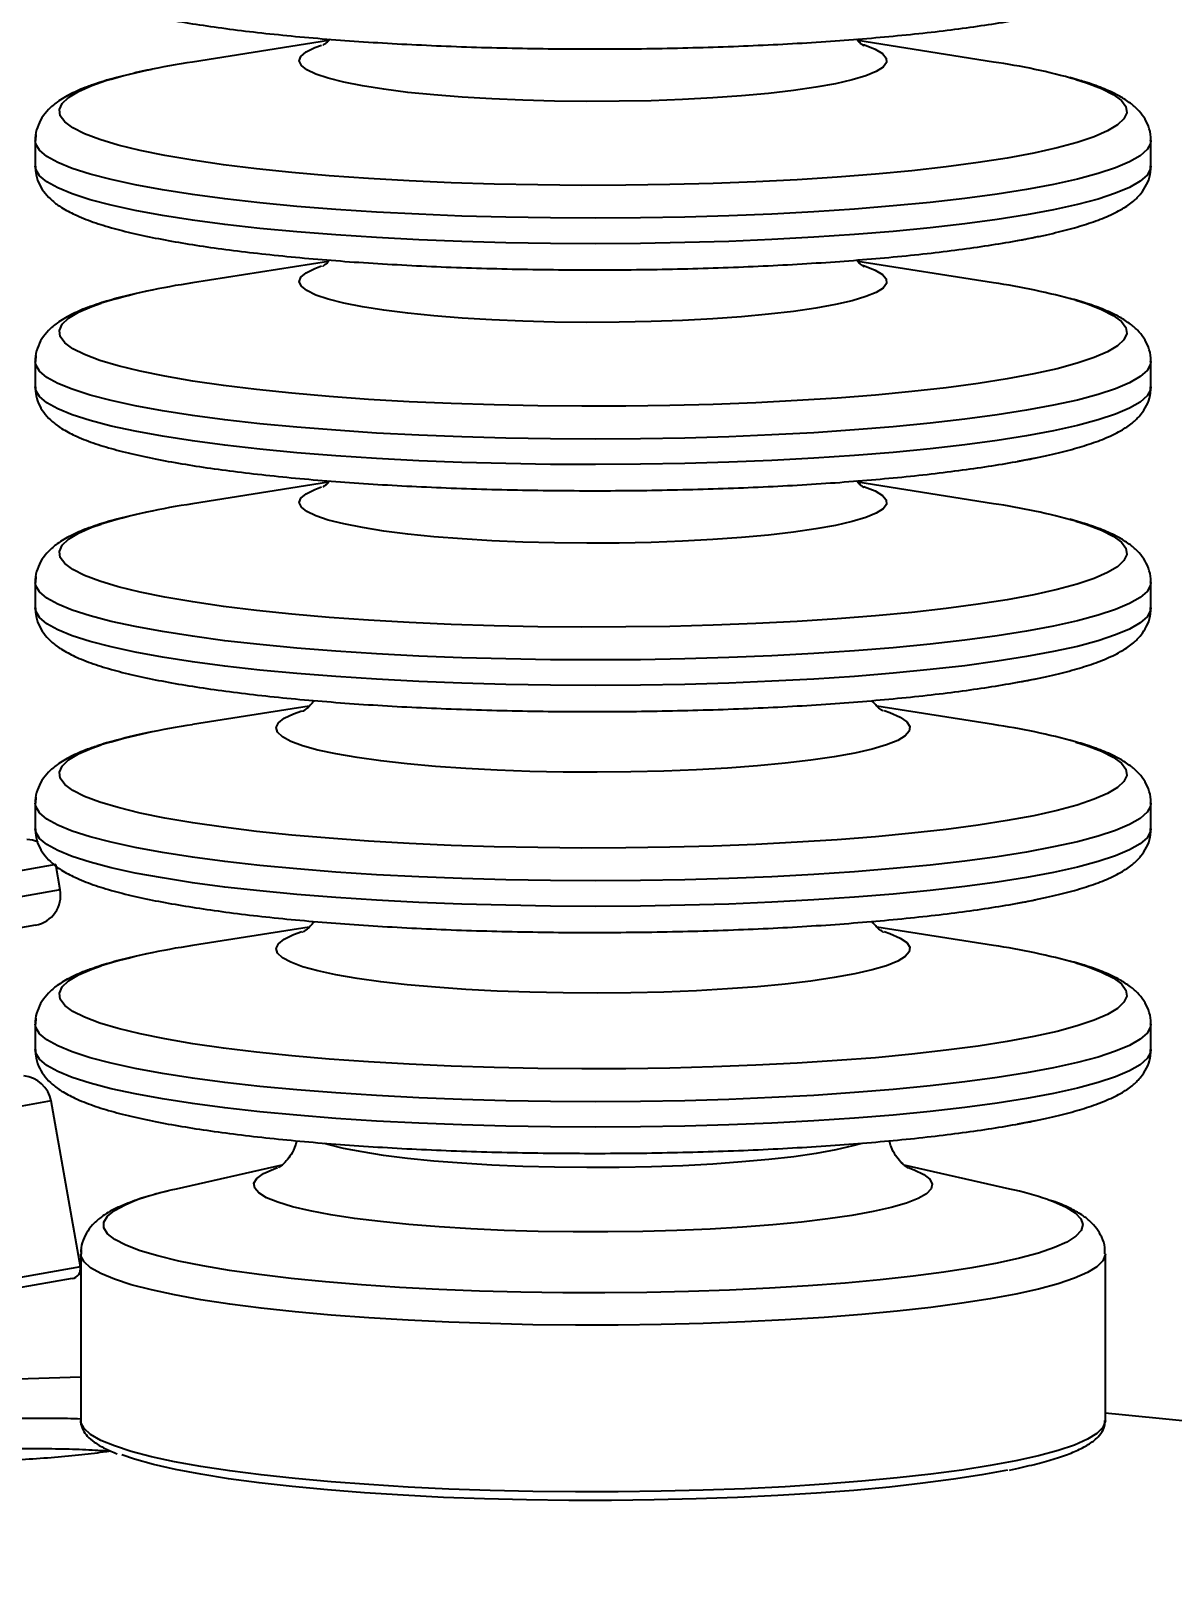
# Model space of a CAD drawing. Header units: millimetres. Extents: x 0 to 6631, y 0 to 4689.
# Drawn here: x 2550.3 to 2662.6, y 3645.2 to 3797.7 of the extents above; entities that cross this region are included whole.
import ezdxf

# ---------------------------------------------------------------- set-up
doc = ezdxf.new("R2010")
doc.units = ezdxf.units.MM
doc.header["$LTSCALE"] = 13
doc.layers.add('几何体', color=7, linetype='Continuous')
doc.layers.add('尺寸', color=3, linetype='Continuous')
doc.styles.add('SLDTEXTSTYLE0', font='hyswlongfangsong.ttf')
doc.dimstyles.new('SLDDIMSTYLE0', dxfattribs={"dimtxt": 50, "dimasz": 40.8, "dimexe": 0, "dimexo": 0.0625, "dimgap": 12.5, "dimtad": 2, "dimdec": 0, "dimrnd": 1e-09, "dimzin": 12, "dimdsep": 46, "dimtxsty": 'SLDTEXTSTYLE0', "dimsah": 1, "dimcen": 0.09, "dimadec": 0, "dimazin": 3, "dimtfac": 1, "dimtdec": 0, "dimtmove": 0, "dimatfit": 0, "dimfxl": 1, "dimfrac": 2, "dimtolj": 1, "dimtzin": 12, "dimarcsym": 0})

# ---------------------------------------------------------------- blocks, each defined once
blk = doc.blocks.new('*D23')
at = {"layer": 'Defpoints', "color": 0, "transparency": 16777216}
for p in [(2605.65, 3931.18), (2575.53, 2610.03), (2915.51, 2610.03)]:
    blk.add_point(p, dxfattribs=at)
at = {"layer": '尺寸', "color": 0, "lineweight": -2, "transparency": 16777216}
for p, q in [((2605.71, 3931.18), (2915.51, 3931.18)), ((2915.51, 3890.38), (2915.51, 2650.83)), ((2575.59, 2610.03), (2915.51, 2610.03))]:
    blk.add_line(p, q, dxfattribs=at)
at = {"layer": '尺寸', "color": 0, "transparency": 16777216}
for points in [[(2908.71, 3890.38), (2922.31, 3890.38), (2915.51, 3931.18)], [(2908.71, 2650.83), (2922.31, 2650.83), (2915.51, 2610.03)]]:
    blk.add_solid(points, dxfattribs=at)
at = {"layer": '尺寸', "color": 0, "transparency": 16777216, "insert": (2953.01, 3270.6), "char_height": 50, "attachment_point": 5, "rotation": 90, "style": 'SLDTEXTSTYLE0'}
blk.add_mtext('\\A1;1321', dxfattribs=at)

msp = doc.modelspace()

# ---------------------------------------------------------------- linework, layer by layer
at = {"layer": '几何体'}
for p, q in [((2579.5, 3796.79), (2566.15, 3794.68)), ((2644.91, 3794.68), (2631.57, 3796.79)), ((2550.66, 3786.95), (2550.66, 3784.45)), ((2550.74, 3787.54), (2550.7, 3786.95)), ((2660.39, 3784.45), (2660.39, 3786.95)), ((2647.29, 3777.13), (2649.03, 3777.46)), ((2579.5, 3775.06), (2566.15, 3772.95)), ((2644.91, 3772.95), (2631.57, 3775.06)), ((2550.74, 3765.81), (2550.7, 3765.22)), ((2550.66, 3765.22), (2550.66, 3762.72)), ((2660.39, 3762.72), (2660.39, 3765.22)), ((2647.29, 3755.4), (2649.03, 3755.73)), ((2579.5, 3753.33), (2566.15, 3751.22)), ((2644.91, 3751.22), (2631.57, 3753.33)), ((2550.74, 3744.08), (2550.7, 3743.49)), ((2550.66, 3743.49), (2550.66, 3740.98)), ((2660.39, 3740.98), (2660.39, 3743.49)), ((2647.29, 3733.67), (2649.03, 3733.99)), ((2577.6, 3731.3), (2566.15, 3729.49)), ((2633.46, 3731.3), (2633.35, 3731.4)), ((2644.91, 3729.49), (2633.44, 3731.3)), ((2550.66, 3721.76), (2550.66, 3719.25)), ((2550.74, 3722.34), (2550.7, 3721.76)), ((2660.39, 3719.25), (2660.39, 3721.76)), ((2552.69, 3715.72), (2444.62, 3696.67)), ((2553.13, 3713.23), (2552.69, 3715.72)), ((2553.13, 3713.23), (2445.06, 3694.18)), ((2647.29, 3711.93), (2649.03, 3712.26)), ((2550.7, 3709.76), (2448.53, 3691.75)), ((2577.6, 3709.56), (2566.15, 3707.75)), ((2633.46, 3709.56), (2633.35, 3709.67)), ((2644.91, 3707.75), (2633.44, 3709.57)), ((2550.66, 3700.03), (2550.66, 3697.52)), ((2550.74, 3700.61), (2550.7, 3700.02)), ((2660.39, 3697.52), (2660.39, 3700.03)), ((2552.23, 3692.46), (2453.01, 3674.97)), ((2555.11, 3676.14), (2552.23, 3692.46)), ((2647.29, 3690.2), (2649.03, 3690.53)), ((2574.93, 3686.15), (2564.53, 3683.79)), ((2646.53, 3683.79), (2636.12, 3686.15)), ((2555.15, 3677.42), (2555.15, 3661.01)), ((2555.19, 3677.85), (2555.2, 3677.41)), ((2655.91, 3661.01), (2655.91, 3677.42)), ((2555.11, 3676.14), (2455.89, 3658.65)), ((2554.3, 3674.99), (2457.04, 3657.84))]:
    msp.add_line(p, q, dxfattribs=at)
at = {"layer": '几何体', "flags": 128}
for points in [[(2629.37, 3792.55), (2627.43, 3792.2), (2625.23, 3791.88), (2622.79, 3791.6), (2620.13, 3791.35), (2617.3, 3791.15), (2614.33, 3790.99), (2611.25, 3790.88), (2608.1, 3790.82), (2604.92, 3790.8), (2601.74, 3790.84), (2598.62, 3790.92), (2595.57, 3791.05), (2592.65, 3791.22), (2589.88, 3791.44), (2587.31, 3791.7), (2584.95, 3792), (2582.84, 3792.33), (2581.01, 3792.69), (2579.48, 3793.08), (2578.27, 3793.49), (2577.38, 3793.92), (2576.84, 3794.35), (2576.64, 3794.8), (2576.8, 3795.24), (2577.3, 3795.68), (2578.15, 3796.1), (2578.81, 3796.35)], [(2632.03, 3796.42), (2632.23, 3796.36), (2633.28, 3795.94), (2633.99, 3795.51), (2634.36, 3795.07), (2634.38, 3794.63), (2634.05, 3794.19), (2633.38, 3793.75), (2632.36, 3793.33), (2631.02, 3792.93), (2629.37, 3792.55)], [(2653, 3792.97), (2654.04, 3792.65), (2655.53, 3792.08), (2656.68, 3791.5), (2657.48, 3790.9), (2657.92, 3790.3), (2658.01, 3789.7), (2657.74, 3789.1), (2657.11, 3788.5), (2656.13, 3787.91), (2654.81, 3787.34), (2653.14, 3786.78), (2651.16, 3786.24), (2648.86, 3785.73)], [(2648.86, 3785.73), (2646.26, 3785.24), (2643.39, 3784.79), (2640.26, 3784.37), (2636.89, 3783.99), (2633.3, 3783.65), (2629.53, 3783.36), (2625.59, 3783.1), (2621.52, 3782.89), (2617.33, 3782.73), (2613.07, 3782.62), (2608.75, 3782.56), (2604.42, 3782.55), (2600.09, 3782.59), (2595.79, 3782.67), (2591.57, 3782.81), (2587.44, 3783), (2583.43, 3783.23), (2579.57, 3783.5), (2575.89, 3783.82), (2572.42, 3784.18), (2569.17, 3784.58), (2566.16, 3785.02), (2563.43, 3785.49), (2560.98, 3785.99), (2558.84, 3786.51), (2557.02, 3787.06), (2555.53, 3787.63), (2554.38, 3788.21), (2553.58, 3788.8), (2553.13, 3789.4), (2553.05, 3790.01), (2553.32, 3790.61), (2553.95, 3791.21), (2554.93, 3791.8), (2556.25, 3792.37), (2557.15, 3792.69)], [(2650.81, 3782.64), (2648.17, 3782.15), (2645.26, 3781.69), (2642.08, 3781.26), (2638.67, 3780.87), (2635.05, 3780.52), (2631.23, 3780.21), (2627.25, 3779.94), (2623.12, 3779.72), (2618.88, 3779.55), (2614.56, 3779.42), (2610.18, 3779.35), (2605.76, 3779.32), (2601.35, 3779.34), (2596.96, 3779.41), (2592.63, 3779.53), (2588.38, 3779.7), (2584.24, 3779.92), (2580.24, 3780.18), (2576.4, 3780.48), (2572.76, 3780.83), (2569.32, 3781.22), (2566.12, 3781.64), (2563.18, 3782.1), (2560.51, 3782.59), (2558.13, 3783.11), (2556.06, 3783.65), (2554.31, 3784.22), (2552.9, 3784.8), (2551.82, 3785.4), (2551.09, 3786), (2550.72, 3786.61), (2550.66, 3786.95)], [(2660.39, 3786.95), (2660.36, 3786.68), (2660.02, 3786.07), (2659.33, 3785.46), (2658.29, 3784.86), (2656.91, 3784.28), (2655.2, 3783.71), (2653.16, 3783.16), (2650.81, 3782.64)], [(2650.81, 3780.14), (2648.17, 3779.64), (2645.26, 3779.18), (2642.08, 3778.75), (2638.67, 3778.36), (2635.05, 3778.01), (2631.23, 3777.7), (2627.25, 3777.44), (2623.12, 3777.21), (2618.88, 3777.04), (2614.56, 3776.92), (2610.18, 3776.84), (2605.76, 3776.81), (2601.35, 3776.83), (2596.96, 3776.91), (2592.63, 3777.03), (2588.38, 3777.19), (2584.24, 3777.41), (2580.24, 3777.67), (2576.4, 3777.98), (2572.76, 3778.32), (2569.32, 3778.71), (2566.12, 3779.13), (2563.18, 3779.59), (2560.51, 3780.08), (2558.13, 3780.6), (2556.06, 3781.14), (2554.31, 3781.71), (2552.9, 3782.29), (2551.82, 3782.89), (2551.09, 3783.49), (2550.72, 3784.11), (2550.66, 3784.45)], [(2660.39, 3784.45), (2660.36, 3784.17), (2660.02, 3783.56), (2659.33, 3782.95), (2658.29, 3782.35), (2656.91, 3781.77), (2655.2, 3781.2), (2653.16, 3780.66), (2650.81, 3780.14)], [(2629.37, 3770.82), (2627.43, 3770.47), (2625.23, 3770.15), (2622.79, 3769.87), (2620.13, 3769.62), (2617.3, 3769.42), (2614.33, 3769.26), (2611.25, 3769.15), (2608.1, 3769.08), (2604.92, 3769.07), (2601.74, 3769.1), (2598.62, 3769.19), (2595.57, 3769.32), (2592.65, 3769.49), (2589.88, 3769.71), (2587.31, 3769.97), (2584.95, 3770.27), (2582.84, 3770.6), (2581.01, 3770.96), (2579.48, 3771.35), (2578.27, 3771.76), (2577.38, 3772.19), (2576.84, 3772.62), (2576.64, 3773.06), (2576.8, 3773.51), (2577.3, 3773.94), (2578.15, 3774.37), (2578.81, 3774.62)], [(2632.03, 3774.69), (2632.23, 3774.63), (2633.28, 3774.21), (2633.99, 3773.78), (2634.36, 3773.34), (2634.38, 3772.89), (2634.05, 3772.45), (2633.38, 3772.02), (2632.36, 3771.6), (2631.02, 3771.2), (2629.37, 3770.82)], [(2648.86, 3764), (2646.26, 3763.51), (2643.39, 3763.06), (2640.26, 3762.64), (2636.89, 3762.26), (2633.3, 3761.92), (2629.53, 3761.62), (2625.59, 3761.37), (2621.52, 3761.16), (2617.33, 3761), (2613.07, 3760.89), (2608.75, 3760.83), (2604.42, 3760.82), (2600.09, 3760.85), (2595.79, 3760.94), (2591.57, 3761.08), (2587.44, 3761.26), (2583.43, 3761.49), (2579.57, 3761.77), (2575.89, 3762.09), (2572.42, 3762.45), (2569.17, 3762.85), (2566.16, 3763.29), (2563.43, 3763.76), (2560.98, 3764.26), (2558.84, 3764.78), (2557.02, 3765.33), (2555.53, 3765.9), (2554.38, 3766.48), (2553.58, 3767.07), (2553.13, 3767.67), (2553.05, 3768.28), (2553.32, 3768.88), (2553.95, 3769.48), (2554.93, 3770.06), (2556.25, 3770.64), (2557.15, 3770.96)], [(2653, 3771.24), (2654.04, 3770.91), (2655.53, 3770.35), (2656.68, 3769.76), (2657.48, 3769.17), (2657.92, 3768.57), (2658.01, 3767.97), (2657.74, 3767.36), (2657.11, 3766.77), (2656.13, 3766.18), (2654.81, 3765.6), (2653.14, 3765.05), (2651.16, 3764.51), (2648.86, 3764)], [(2650.81, 3760.91), (2648.17, 3760.42), (2645.26, 3759.96), (2642.08, 3759.53), (2638.67, 3759.14), (2635.05, 3758.79), (2631.23, 3758.48), (2627.25, 3758.21), (2623.12, 3757.99), (2618.88, 3757.82), (2614.56, 3757.69), (2610.18, 3757.61), (2605.76, 3757.59), (2601.35, 3757.61), (2596.96, 3757.68), (2592.63, 3757.8), (2588.38, 3757.97), (2584.24, 3758.18), (2580.24, 3758.45), (2576.4, 3758.75), (2572.76, 3759.1), (2569.32, 3759.49), (2566.12, 3759.91), (2563.18, 3760.37), (2560.51, 3760.86), (2558.13, 3761.38), (2556.06, 3761.92), (2554.31, 3762.48), (2552.9, 3763.07), (2551.82, 3763.66), (2551.09, 3764.27), (2550.72, 3764.88), (2550.66, 3765.22)], [(2660.39, 3765.22), (2660.36, 3764.95), (2660.02, 3764.33), (2659.33, 3763.73), (2658.29, 3763.13), (2656.91, 3762.54), (2655.2, 3761.98), (2653.16, 3761.43), (2650.81, 3760.91)], [(2650.81, 3758.4), (2648.17, 3757.91), (2645.26, 3757.45), (2642.08, 3757.02), (2638.67, 3756.63), (2635.05, 3756.28), (2631.23, 3755.97), (2627.25, 3755.7), (2623.12, 3755.48), (2618.88, 3755.31), (2614.56, 3755.18), (2610.18, 3755.11), (2605.76, 3755.08), (2601.35, 3755.1), (2596.96, 3755.17), (2592.63, 3755.29), (2588.38, 3755.46), (2584.24, 3755.68), (2580.24, 3755.94), (2576.4, 3756.24), (2572.76, 3756.59), (2569.32, 3756.98), (2566.12, 3757.4), (2563.18, 3757.86), (2560.51, 3758.35), (2558.13, 3758.87), (2556.06, 3759.41), (2554.31, 3759.98), (2552.9, 3760.56), (2551.82, 3761.16), (2551.09, 3761.76), (2550.72, 3762.38), (2550.66, 3762.72)], [(2660.39, 3762.72), (2660.36, 3762.44), (2660.02, 3761.83), (2659.33, 3761.22), (2658.29, 3760.62), (2656.91, 3760.04), (2655.2, 3759.47), (2653.16, 3758.93), (2650.81, 3758.4)], [(2629.37, 3749.09), (2627.43, 3748.74), (2625.23, 3748.42), (2622.79, 3748.13), (2620.13, 3747.89), (2617.3, 3747.69), (2614.33, 3747.53), (2611.25, 3747.42), (2608.1, 3747.35), (2604.92, 3747.34), (2601.74, 3747.37), (2598.62, 3747.45), (2595.57, 3747.58), (2592.65, 3747.76), (2589.88, 3747.98), (2587.31, 3748.24), (2584.95, 3748.54), (2582.84, 3748.87), (2581.01, 3749.23), (2579.48, 3749.62), (2578.27, 3750.03), (2577.38, 3750.45), (2576.84, 3750.89), (2576.64, 3751.33), (2576.8, 3751.77), (2577.3, 3752.21), (2578.15, 3752.64), (2578.81, 3752.89)], [(2632.17, 3752.91), (2632.23, 3752.89), (2633.28, 3752.48), (2633.99, 3752.04), (2634.36, 3751.6), (2634.38, 3751.16), (2634.05, 3750.72), (2633.38, 3750.29), (2632.36, 3749.87), (2631.02, 3749.47), (2629.37, 3749.09)], [(2648.86, 3742.26), (2646.26, 3741.78), (2643.39, 3741.33), (2640.26, 3740.91), (2636.89, 3740.53), (2633.3, 3740.19), (2629.53, 3739.89), (2625.59, 3739.64), (2621.52, 3739.43), (2617.33, 3739.27), (2613.07, 3739.16), (2608.75, 3739.1), (2604.42, 3739.08), (2600.09, 3739.12), (2595.79, 3739.21), (2591.57, 3739.35), (2587.44, 3739.53), (2583.43, 3739.76), (2579.57, 3740.04), (2575.89, 3740.36), (2572.42, 3740.72), (2569.17, 3741.12), (2566.16, 3741.56), (2563.43, 3742.02), (2560.98, 3742.52), (2558.84, 3743.05), (2557.02, 3743.6), (2555.53, 3744.16), (2554.38, 3744.75), (2553.58, 3745.34), (2553.13, 3745.94), (2553.05, 3746.54), (2553.32, 3747.15), (2553.95, 3747.74), (2554.93, 3748.33), (2556.25, 3748.91), (2557.15, 3749.22)], [(2653, 3749.51), (2654.04, 3749.18), (2655.53, 3748.61), (2656.68, 3748.03), (2657.48, 3747.44), (2657.92, 3746.84), (2658.01, 3746.23), (2657.74, 3745.63), (2657.11, 3745.03), (2656.13, 3744.45), (2654.81, 3743.87), (2653.14, 3743.31), (2651.16, 3742.78), (2648.86, 3742.26)], [(2650.81, 3739.18), (2648.17, 3738.69), (2645.26, 3738.22), (2642.08, 3737.8), (2638.67, 3737.41), (2635.05, 3737.05), (2631.23, 3736.74), (2627.25, 3736.48), (2623.12, 3736.26), (2618.88, 3736.08), (2614.56, 3735.96), (2610.18, 3735.88), (2605.76, 3735.85), (2601.35, 3735.88), (2596.96, 3735.95), (2592.63, 3736.07), (2588.38, 3736.24), (2584.24, 3736.45), (2580.24, 3736.71), (2576.4, 3737.02), (2572.76, 3737.37), (2569.32, 3737.75), (2566.12, 3738.18), (2563.18, 3738.64), (2560.51, 3739.13), (2558.13, 3739.64), (2556.06, 3740.19), (2554.31, 3740.75), (2552.9, 3741.33), (2551.82, 3741.93), (2551.09, 3742.54), (2550.72, 3743.15), (2550.66, 3743.49)], [(2660.39, 3743.48), (2660.36, 3743.21), (2660.02, 3742.6), (2659.33, 3741.99), (2658.29, 3741.4), (2656.91, 3740.81), (2655.2, 3740.25), (2653.16, 3739.7), (2650.81, 3739.18)], [(2650.81, 3736.67), (2648.17, 3736.18), (2645.26, 3735.72), (2642.08, 3735.29), (2638.67, 3734.9), (2635.05, 3734.55), (2631.23, 3734.24), (2627.25, 3733.97), (2623.12, 3733.75), (2618.88, 3733.58), (2614.56, 3733.45), (2610.18, 3733.37), (2605.76, 3733.35), (2601.35, 3733.37), (2596.96, 3733.44), (2592.63, 3733.56), (2588.38, 3733.73), (2584.24, 3733.95), (2580.24, 3734.21), (2576.4, 3734.51), (2572.76, 3734.86), (2569.32, 3735.25), (2566.12, 3735.67), (2563.18, 3736.13), (2560.51, 3736.62), (2558.13, 3737.14), (2556.06, 3737.68), (2554.31, 3738.24), (2552.9, 3738.83), (2551.82, 3739.42), (2551.09, 3740.03), (2550.72, 3740.64), (2550.66, 3740.98)], [(2660.39, 3740.98), (2660.36, 3740.71), (2660.02, 3740.09), (2659.33, 3739.49), (2658.29, 3738.89), (2656.91, 3738.31), (2655.2, 3737.74), (2653.16, 3737.19), (2650.81, 3736.67)], [(2631.26, 3726.69), (2629.24, 3726.33), (2626.96, 3725.99), (2624.43, 3725.69), (2621.69, 3725.43), (2618.76, 3725.22), (2615.69, 3725.04), (2612.5, 3724.91), (2609.23, 3724.84), (2605.92, 3724.81), (2602.6, 3724.82), (2599.32, 3724.89), (2596.11, 3725.01), (2593, 3725.17), (2590.04, 3725.38), (2587.25, 3725.63), (2584.67, 3725.92), (2582.32, 3726.25), (2580.24, 3726.61), (2578.45, 3726.99), (2576.96, 3727.41), (2575.8, 3727.84), (2574.97, 3728.29), (2574.49, 3728.74), (2574.36, 3729.21), (2574.58, 3729.67), (2575.15, 3730.12), (2576.07, 3730.56), (2576.9, 3730.86)], [(2634.14, 3730.87), (2634.72, 3730.67), (2635.72, 3730.23), (2636.38, 3729.77), (2636.68, 3729.31), (2636.63, 3728.85), (2636.23, 3728.39), (2635.49, 3727.94), (2634.4, 3727.51), (2632.99, 3727.09), (2631.26, 3726.69)], [(2648.86, 3720.53), (2646.26, 3720.05), (2643.39, 3719.6), (2640.26, 3719.18), (2636.89, 3718.8), (2633.3, 3718.46), (2629.53, 3718.16), (2625.59, 3717.91), (2621.52, 3717.7), (2617.33, 3717.54), (2613.07, 3717.43), (2608.75, 3717.36), (2604.42, 3717.35), (2600.09, 3717.39), (2595.79, 3717.48), (2591.57, 3717.61), (2587.44, 3717.8), (2583.43, 3718.03), (2579.57, 3718.31), (2575.89, 3718.63), (2572.42, 3718.99), (2569.17, 3719.39), (2566.16, 3719.82), (2563.43, 3720.29), (2560.98, 3720.79), (2558.84, 3721.32), (2557.02, 3721.86), (2555.53, 3722.43), (2554.38, 3723.01), (2553.58, 3723.61), (2553.13, 3724.21), (2553.05, 3724.81), (2553.32, 3725.41), (2553.95, 3726.01), (2554.93, 3726.6), (2556.25, 3727.17), (2557.15, 3727.49)], [(2653, 3727.78), (2654.04, 3727.45), (2655.53, 3726.88), (2656.68, 3726.3), (2657.48, 3725.71), (2657.92, 3725.11), (2658.01, 3724.5), (2657.74, 3723.9), (2657.11, 3723.3), (2656.13, 3722.71), (2654.81, 3722.14), (2653.14, 3721.58), (2651.16, 3721.04), (2648.86, 3720.53)], [(2650.81, 3717.45), (2648.17, 3716.95), (2645.26, 3716.49), (2642.08, 3716.06), (2638.67, 3715.67), (2635.05, 3715.32), (2631.23, 3715.01), (2627.25, 3714.75), (2623.12, 3714.53), (2618.88, 3714.35), (2614.56, 3714.23), (2610.18, 3714.15), (2605.76, 3714.12), (2601.35, 3714.14), (2596.96, 3714.22), (2592.63, 3714.34), (2588.38, 3714.5), (2584.24, 3714.72), (2580.24, 3714.98), (2576.4, 3715.29), (2572.76, 3715.63), (2569.32, 3716.02), (2566.12, 3716.44), (2563.18, 3716.9), (2560.51, 3717.39), (2558.13, 3717.91), (2556.06, 3718.46), (2554.31, 3719.02), (2552.9, 3719.6), (2551.82, 3720.2), (2551.09, 3720.81), (2550.72, 3721.42), (2550.66, 3721.76)], [(2660.39, 3721.75), (2660.36, 3721.48), (2660.02, 3720.87), (2659.33, 3720.26), (2658.29, 3719.66), (2656.91, 3719.08), (2655.2, 3718.51), (2653.16, 3717.97), (2650.81, 3717.45)], [(2650.81, 3714.94), (2648.17, 3714.45), (2645.26, 3713.98), (2642.08, 3713.56), (2638.67, 3713.17), (2635.05, 3712.81), (2631.23, 3712.5), (2627.25, 3712.24), (2623.12, 3712.02), (2618.88, 3711.84), (2614.56, 3711.72), (2610.18, 3711.64), (2605.76, 3711.61), (2601.35, 3711.64), (2596.96, 3711.71), (2592.63, 3711.83), (2588.38, 3712), (2584.24, 3712.21), (2580.24, 3712.47), (2576.4, 3712.78), (2572.76, 3713.13), (2569.32, 3713.51), (2566.12, 3713.94), (2563.18, 3714.4), (2560.51, 3714.89), (2558.13, 3715.4), (2556.06, 3715.95), (2554.31, 3716.51), (2552.9, 3717.1), (2551.82, 3717.69), (2551.09, 3718.3), (2550.72, 3718.91), (2550.66, 3719.25)], [(2660.39, 3719.25), (2660.36, 3718.98), (2660.02, 3718.36), (2659.33, 3717.75), (2658.29, 3717.16), (2656.91, 3716.57), (2655.2, 3716.01), (2653.16, 3715.46), (2650.81, 3714.94)], [(2631.26, 3704.96), (2629.24, 3704.6), (2626.96, 3704.26), (2624.43, 3703.96), (2621.69, 3703.7), (2618.76, 3703.48), (2615.69, 3703.31), (2612.5, 3703.18), (2609.23, 3703.1), (2605.92, 3703.07), (2602.6, 3703.09), (2599.32, 3703.16), (2596.11, 3703.28), (2593, 3703.44), (2590.04, 3703.65), (2587.25, 3703.9), (2584.67, 3704.19), (2582.32, 3704.51), (2580.24, 3704.87), (2578.45, 3705.26), (2576.96, 3705.67), (2575.8, 3706.11), (2574.97, 3706.55), (2574.49, 3707.01), (2574.36, 3707.47), (2574.58, 3707.93), (2575.15, 3708.39), (2576.07, 3708.83), (2576.9, 3709.13)], [(2634.14, 3709.14), (2634.72, 3708.93), (2635.72, 3708.49), (2636.38, 3708.04), (2636.68, 3707.58), (2636.63, 3707.12), (2636.23, 3706.66), (2635.49, 3706.21), (2634.4, 3705.77), (2632.99, 3705.36), (2631.26, 3704.96)], [(2653, 3706.04), (2654.04, 3705.72), (2655.53, 3705.15), (2656.68, 3704.57), (2657.48, 3703.97), (2657.92, 3703.37), (2658.01, 3702.77), (2657.74, 3702.17), (2657.11, 3701.57), (2656.13, 3700.98), (2654.81, 3700.41), (2653.14, 3699.85), (2651.16, 3699.31), (2648.86, 3698.8)], [(2648.86, 3698.8), (2646.26, 3698.32), (2643.39, 3697.86), (2640.26, 3697.45), (2636.89, 3697.06), (2633.3, 3696.72), (2629.53, 3696.43), (2625.59, 3696.17), (2621.52, 3695.97), (2617.33, 3695.81), (2613.07, 3695.69), (2608.75, 3695.63), (2604.42, 3695.62), (2600.09, 3695.66), (2595.79, 3695.75), (2591.57, 3695.88), (2587.44, 3696.07), (2583.43, 3696.3), (2579.57, 3696.57), (2575.89, 3696.89), (2572.42, 3697.26), (2569.17, 3697.66), (2566.16, 3698.09), (2563.43, 3698.56), (2560.98, 3699.06), (2558.84, 3699.58), (2557.02, 3700.13), (2555.53, 3700.7), (2554.38, 3701.28), (2553.58, 3701.87), (2553.13, 3702.48), (2553.05, 3703.08), (2553.32, 3703.68), (2553.95, 3704.28), (2554.93, 3704.87), (2556.25, 3705.44), (2557.15, 3705.76)], [(2650.81, 3695.71), (2648.17, 3695.22), (2645.26, 3694.76), (2642.08, 3694.33), (2638.67, 3693.94), (2635.05, 3693.59), (2631.23, 3693.28), (2627.25, 3693.01), (2623.12, 3692.79), (2618.88, 3692.62), (2614.56, 3692.49), (2610.18, 3692.42), (2605.76, 3692.39), (2601.35, 3692.41), (2596.96, 3692.48), (2592.63, 3692.6), (2588.38, 3692.77), (2584.24, 3692.99), (2580.24, 3693.25), (2576.4, 3693.55), (2572.76, 3693.9), (2569.32, 3694.29), (2566.12, 3694.71), (2563.18, 3695.17), (2560.51, 3695.66), (2558.13, 3696.18), (2556.06, 3696.72), (2554.31, 3697.29), (2552.9, 3697.87), (2551.82, 3698.47), (2551.09, 3699.07), (2550.72, 3699.69), (2550.66, 3700.02)], [(2660.39, 3700.02), (2660.36, 3699.75), (2660.02, 3699.14), (2659.33, 3698.53), (2658.29, 3697.93), (2656.91, 3697.35), (2655.2, 3696.78), (2653.16, 3696.24), (2650.81, 3695.71)], [(2650.81, 3693.21), (2648.17, 3692.71), (2645.26, 3692.25), (2642.08, 3691.82), (2638.67, 3691.43), (2635.05, 3691.08), (2631.23, 3690.77), (2627.25, 3690.51), (2623.12, 3690.29), (2618.88, 3690.11), (2614.56, 3689.99), (2610.18, 3689.91), (2605.76, 3689.88), (2601.35, 3689.9), (2596.96, 3689.98), (2592.63, 3690.1), (2588.38, 3690.27), (2584.24, 3690.48), (2580.24, 3690.74), (2576.4, 3691.05), (2572.76, 3691.39), (2569.32, 3691.78), (2566.12, 3692.21), (2563.18, 3692.66), (2560.51, 3693.15), (2558.13, 3693.67), (2556.06, 3694.22), (2554.31, 3694.78), (2552.9, 3695.36), (2551.82, 3695.96), (2551.09, 3696.57), (2550.72, 3697.18), (2550.66, 3697.52)], [(2660.39, 3697.52), (2660.36, 3697.24), (2660.02, 3696.63), (2659.33, 3696.02), (2658.29, 3695.42), (2656.91, 3694.84), (2655.2, 3694.27), (2653.16, 3693.73), (2650.81, 3693.21)], [(2629.41, 3687.66), (2627.46, 3687.3), (2625.26, 3686.98), (2622.81, 3686.7), (2620.15, 3686.46), (2617.32, 3686.25), (2614.34, 3686.09), (2611.26, 3685.98), (2608.1, 3685.92), (2604.92, 3685.9), (2601.74, 3685.94), (2598.61, 3686.02), (2595.56, 3686.15), (2592.63, 3686.33), (2589.86, 3686.54), (2587.28, 3686.81), (2584.92, 3687.1), (2582.81, 3687.44), (2580.98, 3687.8), (2579.45, 3688.19), (2579.12, 3688.28)], [(2631.95, 3688.29), (2631.06, 3688.04), (2629.41, 3687.66)], [(2633.07, 3681.58), (2630.99, 3681.2), (2628.63, 3680.85), (2626.04, 3680.54), (2623.22, 3680.27), (2620.22, 3680.03), (2617.06, 3679.85), (2613.78, 3679.7), (2610.41, 3679.61), (2606.99, 3679.57), (2603.56, 3679.57), (2600.14, 3679.62), (2596.79, 3679.72), (2593.52, 3679.87), (2590.38, 3680.07), (2587.41, 3680.31), (2584.62, 3680.59), (2582.06, 3680.9), (2579.75, 3681.26), (2577.71, 3681.64), (2575.96, 3682.05), (2574.53, 3682.49), (2573.42, 3682.94), (2572.66, 3683.41), (2572.25, 3683.88), (2572.18, 3684.36), (2572.47, 3684.84), (2573.12, 3685.31), (2574.1, 3685.76), (2574.49, 3685.91)], [(2636.52, 3685.92), (2637.12, 3685.7), (2638.06, 3685.24), (2638.65, 3684.77), (2638.89, 3684.29), (2638.77, 3683.81), (2638.31, 3683.34), (2637.49, 3682.87), (2636.34, 3682.42), (2634.86, 3681.99), (2633.07, 3681.58)], [(2645.28, 3676.5), (2642.79, 3676.03), (2640.03, 3675.6), (2637.02, 3675.21), (2633.77, 3674.85), (2630.31, 3674.53), (2626.67, 3674.26), (2622.87, 3674.03), (2618.94, 3673.84), (2614.92, 3673.71), (2610.82, 3673.62), (2606.69, 3673.58), (2602.55, 3673.59), (2598.43, 3673.65), (2594.36, 3673.76), (2590.37, 3673.92), (2586.5, 3674.12), (2582.77, 3674.37), (2579.2, 3674.67), (2575.83, 3675), (2572.68, 3675.38), (2569.78, 3675.79), (2567.14, 3676.23), (2564.78, 3676.71), (2562.72, 3677.21), (2560.99, 3677.73), (2559.58, 3678.27), (2558.51, 3678.83), (2557.79, 3679.4), (2557.42, 3679.97), (2557.41, 3680.55), (2557.76, 3681.12), (2558.46, 3681.69), (2559.5, 3682.25), (2560.4, 3682.62)], [(2650.26, 3682.76), (2650.82, 3682.56), (2652.06, 3682.01), (2652.95, 3681.44), (2653.5, 3680.87), (2653.69, 3680.3), (2653.52, 3679.72), (2653, 3679.15), (2652.12, 3678.58), (2650.9, 3678.03), (2649.35, 3677.5), (2647.47, 3676.98), (2645.28, 3676.5)], [(2647.11, 3673.46), (2644.58, 3672.99), (2641.78, 3672.55), (2638.73, 3672.14), (2635.44, 3671.78), (2631.95, 3671.45), (2628.26, 3671.16), (2624.42, 3670.92), (2620.45, 3670.72), (2616.37, 3670.57), (2612.22, 3670.47), (2608.01, 3670.41), (2603.8, 3670.41), (2599.59, 3670.45), (2595.42, 3670.55), (2591.33, 3670.69), (2587.33, 3670.88), (2583.47, 3671.11), (2579.76, 3671.39), (2576.22, 3671.71), (2572.9, 3672.08), (2569.8, 3672.47), (2566.95, 3672.91), (2564.38, 3673.37), (2562.09, 3673.87), (2560.11, 3674.38), (2558.45, 3674.92), (2557.11, 3675.48), (2556.12, 3676.05), (2555.47, 3676.63), (2555.17, 3677.22), (2555.15, 3677.41)], [(2655.91, 3677.42), (2655.9, 3677.32), (2655.67, 3676.74), (2655.08, 3676.15), (2654.15, 3675.58), (2652.88, 3675.02), (2651.27, 3674.48), (2649.34, 3673.96), (2647.11, 3673.46)], [(2555.15, 3665.28), (2541.68, 3664.86), (2540.2, 3664.8)], [(2647.11, 3657.05), (2644.58, 3656.58), (2641.78, 3656.14), (2638.73, 3655.74), (2635.44, 3655.37), (2631.95, 3655.04), (2628.26, 3654.75), (2624.42, 3654.51), (2620.45, 3654.31), (2616.37, 3654.16), (2612.22, 3654.06), (2608.01, 3654.01), (2603.8, 3654), (2599.59, 3654.05), (2595.42, 3654.14), (2591.33, 3654.28), (2587.33, 3654.47), (2583.47, 3654.71), (2579.76, 3654.99), (2576.22, 3655.31), (2572.9, 3655.67), (2569.8, 3656.07), (2566.95, 3656.5), (2564.38, 3656.97), (2562.09, 3657.46), (2560.11, 3657.98), (2558.45, 3658.52), (2557.11, 3659.07), (2556.12, 3659.64), (2555.47, 3660.22), (2555.17, 3660.81), (2555.15, 3661.01)], [(2655.91, 3661.01), (2655.9, 3660.91), (2655.67, 3660.33), (2655.08, 3659.75), (2654.15, 3659.17), (2652.88, 3658.61), (2651.27, 3658.07), (2649.34, 3657.55), (2647.11, 3657.05)], [(2646.29, 3656.14), (2643.77, 3655.67), (2640.99, 3655.24), (2637.95, 3654.84), (2634.67, 3654.47), (2631.18, 3654.15), (2627.51, 3653.87), (2623.69, 3653.63), (2619.73, 3653.44), (2615.66, 3653.3), (2611.53, 3653.2), (2607.35, 3653.15), (2603.16, 3653.16), (2598.99, 3653.21), (2594.86, 3653.31), (2590.81, 3653.46), (2586.86, 3653.66), (2583.05, 3653.9), (2579.41, 3654.19), (2575.95, 3654.52), (2572.7, 3654.89), (2569.69, 3655.29), (2566.94, 3655.73), (2564.47, 3656.2), (2562.29, 3656.7), (2560.42, 3657.23), (2559.18, 3657.65)]]:
    msp.add_lwpolyline(points, dxfattribs=at)
at = {"layer": '几何体'}
for centre, radius, start, end in [((2574.82, 3734.28), 61.02, 98.1716, 106.8305), ((2635.79, 3731.63), 63.71, 74.334, 81.7719), ((2574.82, 3712.55), 61.02, 98.1716, 106.8305), ((2635.79, 3709.9), 63.71, 74.334, 81.7719), ((2574.82, 3690.81), 61.02, 98.1716, 106.8305), ((2635.79, 3688.17), 63.71, 74.334, 81.7719), ((2574.82, 3669.08), 61.02, 98.1716, 106.8305), ((2635.79, 3666.44), 63.71, 74.334, 81.7719), ((2549.74, 3715.2), 2.99, 65.9882, 88), ((2550.18, 3712.71), 2.99, 280, 10), ((2574.82, 3647.35), 61.02, 98.1716, 106.8305), ((2635.79, 3644.7), 63.71, 74.334, 81.7719), ((2549.28, 3691.94), 2.99, 10, 85), ((2570.94, 3653.46), 31, 101.9364, 109.8804), ((2638.95, 3649.16), 35.45, 71.3918, 77.6537), ((2554.13, 3675.97), 0.998, 280, 10), ((2575.53, 2809.53), 856, 77.49818, 84.61217)]:
    msp.add_arc(centre, radius, start, end, dxfattribs=at)
for points, knots in [([(2550.69, 3806.18), (2550.7, 3805.89), (2550.72, 3805.22), (2551.09, 3804.29), (2551.65, 3803.44), (2552.38, 3802.71), (2553.33, 3802.02), (2554.62, 3801.34), (2556.31, 3800.67), (2558.34, 3800.04), (2560.6, 3799.48), (2563.06, 3798.97), (2565.73, 3798.51), (2568.61, 3798.08), (2571.7, 3797.68), (2574.97, 3797.33), (2578.42, 3797.01), (2582.02, 3796.74), (2585.76, 3796.5), (2589.61, 3796.31), (2593.56, 3796.15), (2597.57, 3796.05), (2601.63, 3795.98), (2605.71, 3795.96), (2609.79, 3795.98), (2613.85, 3796.05), (2617.85, 3796.17), (2621.79, 3796.32), (2625.63, 3796.52), (2629.35, 3796.76), (2632.93, 3797.04), (2636.35, 3797.36), (2639.6, 3797.71), (2642.65, 3798.1), (2645.49, 3798.53), (2647.55, 3798.89), (2648.65, 3799.11), (2648.94, 3799.17)], [0, 0, 0, 0, 0.013332, 0.030336, 0.047796, 0.067182, 0.090463, 0.120141, 0.155738, 0.190073, 0.222766, 0.25458, 0.285905, 0.316933, 0.347771, 0.378481, 0.409101, 0.439658, 0.470168, 0.500645, 0.531098, 0.561534, 0.591958, 0.622376, 0.652792, 0.68321, 0.713633, 0.744066, 0.774514, 0.804983, 0.835482, 0.86602, 0.896612, 0.927276, 0.958042, 0.988952, 1, 1, 1, 1]), ([(2579.61, 3796.93), (2579.6, 3796.9), (2579.44, 3796.68), (2579.18, 3796.48), (2578.95, 3796.32), (2578.94, 3796.31), (2578.94, 3796.31)], [0, 0, 0, 0, 0.044916, 0.375224, 0.718373, 1, 1, 1, 1]), ([(2632.14, 3796.3), (2632.14, 3796.3), (2632.17, 3796.29), (2632.06, 3796.35), (2631.81, 3796.52), (2631.55, 3796.81), (2631.44, 3796.93)], [0, 0, 0, 0, 0.002873, 0.389734, 0.742605, 1, 1, 1, 1]), ([(2562.12, 3793.96), (2561.71, 3793.88), (2560.49, 3793.62), (2558.67, 3793.17), (2557.17, 3792.75), (2556.47, 3792.48), (2556.32, 3792.43)], [0, 0, 0, 0, 0.183258, 0.541868, 0.904935, 1, 1, 1, 1]), ([(2654.26, 3792.59), (2653.75, 3792.76), (2653.18, 3792.96), (2652.48, 3793.13), (2652.4, 3793.15)], [0, 0, 0, 0, 0.890709, 1, 1, 1, 1]), ([(2660.36, 3786.93), (2660.37, 3787.05), (2660.41, 3787.54), (2660.16, 3788.39), (2659.7, 3789.31), (2659.04, 3790.09), (2658.21, 3790.79), (2657.1, 3791.47), (2655.64, 3792.12), (2654.33, 3792.61), (2653.46, 3792.85), (2653.26, 3792.9)], [0, 0, 0, 0, 0.030845, 0.126235, 0.221146, 0.322663, 0.440192, 0.586649, 0.772288, 0.948625, 1, 1, 1, 1]), ([(2556.92, 3792.63), (2556.54, 3792.5), (2555.51, 3792.17), (2554.17, 3791.58), (2552.93, 3790.86), (2552, 3790.08), (2551.32, 3789.25), (2550.86, 3788.3), (2550.64, 3787.49), (2550.68, 3787.05), (2550.69, 3786.96)], [0, 0, 0, 0, 0.119525, 0.322603, 0.515966, 0.654059, 0.770099, 0.874863, 0.974764, 1, 1, 1, 1]), ([(2550.69, 3784.45), (2550.7, 3784.16), (2550.72, 3783.49), (2551.09, 3782.55), (2551.65, 3781.71), (2552.38, 3780.98), (2553.33, 3780.29), (2554.62, 3779.61), (2556.31, 3778.94), (2558.34, 3778.31), (2560.6, 3777.75), (2563.06, 3777.24), (2565.73, 3776.77), (2568.61, 3776.34), (2571.7, 3775.95), (2574.97, 3775.6), (2578.42, 3775.28), (2582.02, 3775), (2585.76, 3774.77), (2589.61, 3774.57), (2593.56, 3774.42), (2597.57, 3774.31), (2601.63, 3774.25), (2605.71, 3774.23), (2609.79, 3774.25), (2613.85, 3774.32), (2617.85, 3774.43), (2621.79, 3774.59), (2625.63, 3774.79), (2629.35, 3775.03), (2632.93, 3775.31), (2636.35, 3775.62), (2639.6, 3775.98), (2642.65, 3776.37), (2645.49, 3776.8), (2647.55, 3777.16), (2648.65, 3777.38), (2648.94, 3777.44)], [0, 0, 0, 0, 0.013332, 0.030336, 0.047796, 0.067182, 0.090463, 0.120141, 0.155738, 0.190073, 0.222766, 0.25458, 0.285905, 0.316933, 0.347771, 0.378481, 0.409101, 0.439658, 0.470168, 0.500645, 0.531098, 0.561534, 0.591958, 0.622376, 0.652792, 0.68321, 0.713633, 0.744066, 0.774514, 0.804983, 0.835482, 0.86602, 0.896612, 0.927276, 0.958042, 0.988952, 1, 1, 1, 1]), ([(2648.94, 3777.44), (2649.35, 3777.52), (2650.57, 3777.78), (2652.4, 3778.23), (2654.36, 3778.81), (2656.09, 3779.46), (2657.51, 3780.15), (2658.6, 3780.9), (2659.4, 3781.69), (2659.97, 3782.57), (2660.35, 3783.51), (2660.35, 3784.15), (2660.36, 3784.43)], [0, 0, 0, 0, 0.066611, 0.196958, 0.328926, 0.464416, 0.606275, 0.717898, 0.803621, 0.878544, 0.947976, 1, 1, 1, 1]), ([(2660.32, 3783.86), (2660.35, 3783.97), (2660.4, 3784.16), (2660.38, 3784.37), (2660.36, 3784.46)], [0, 0, 0, 0, 0.533032, 1, 1, 1, 1]), ([(2579.58, 3775.15), (2579.57, 3775.14), (2579.42, 3774.93), (2579.18, 3774.76), (2578.95, 3774.58), (2578.94, 3774.58), (2578.94, 3774.58)], [0, 0, 0, 0, 0.015623, 0.356062, 0.709736, 1, 1, 1, 1]), ([(2632.14, 3774.57), (2632.14, 3774.57), (2632.17, 3774.56), (2632.06, 3774.62), (2631.81, 3774.79), (2631.55, 3775.08), (2631.44, 3775.2)], [0, 0, 0, 0, 0.002873, 0.389734, 0.742605, 1, 1, 1, 1]), ([(2562.12, 3772.23), (2561.71, 3772.14), (2560.49, 3771.89), (2558.67, 3771.44), (2557.17, 3771.02), (2556.47, 3770.75), (2556.32, 3770.69)], [0, 0, 0, 0, 0.183258, 0.541868, 0.904935, 1, 1, 1, 1]), ([(2556.92, 3770.89), (2556.54, 3770.77), (2555.51, 3770.44), (2554.17, 3769.84), (2552.93, 3769.12), (2552, 3768.34), (2551.32, 3767.52), (2550.86, 3766.57), (2550.64, 3765.76), (2550.68, 3765.31), (2550.69, 3765.22)], [0, 0, 0, 0, 0.119525, 0.322603, 0.515966, 0.654059, 0.770099, 0.874863, 0.974764, 1, 1, 1, 1]), ([(2654.26, 3770.86), (2653.75, 3771.03), (2653.18, 3771.23), (2652.48, 3771.4), (2652.4, 3771.42)], [0, 0, 0, 0, 0.890709, 1, 1, 1, 1]), ([(2660.36, 3765.2), (2660.37, 3765.32), (2660.41, 3765.81), (2660.16, 3766.66), (2659.7, 3767.58), (2659.04, 3768.36), (2658.21, 3769.05), (2657.1, 3769.74), (2655.64, 3770.39), (2654.33, 3770.87), (2653.46, 3771.11), (2653.26, 3771.17)], [0, 0, 0, 0, 0.0308455, 0.1262352, 0.2211461, 0.322663, 0.4401921, 0.5866492, 0.7722878, 0.9486252, 1, 1, 1, 1]), ([(2550.69, 3762.72), (2550.7, 3762.42), (2550.72, 3761.76), (2551.09, 3760.82), (2551.65, 3759.98), (2552.38, 3759.25), (2553.33, 3758.56), (2554.62, 3757.87), (2556.31, 3757.21), (2558.34, 3756.58), (2560.6, 3756.02), (2563.06, 3755.51), (2565.73, 3755.04), (2568.61, 3754.61), (2571.7, 3754.22), (2574.97, 3753.86), (2578.42, 3753.55), (2582.02, 3753.27), (2585.76, 3753.04), (2589.61, 3752.84), (2593.56, 3752.69), (2597.57, 3752.58), (2601.63, 3752.52), (2605.71, 3752.5), (2609.79, 3752.52), (2613.85, 3752.59), (2617.85, 3752.7), (2621.79, 3752.86), (2625.63, 3753.05), (2629.35, 3753.29), (2632.93, 3753.57), (2636.35, 3753.89), (2639.6, 3754.25), (2642.65, 3754.64), (2645.49, 3755.07), (2647.55, 3755.43), (2648.65, 3755.65), (2648.94, 3755.71)], [0, 0, 0, 0, 0.013332, 0.030336, 0.047796, 0.067182, 0.090463, 0.120141, 0.155738, 0.190073, 0.222766, 0.25458, 0.285905, 0.316933, 0.347771, 0.378481, 0.409101, 0.439658, 0.470168, 0.500645, 0.531098, 0.561534, 0.591958, 0.622376, 0.652792, 0.68321, 0.713633, 0.744066, 0.774514, 0.804983, 0.835482, 0.86602, 0.896612, 0.927276, 0.958042, 0.988952, 1, 1, 1, 1]), ([(2648.94, 3755.71), (2649.35, 3755.79), (2650.57, 3756.05), (2652.4, 3756.5), (2654.36, 3757.08), (2656.09, 3757.72), (2657.51, 3758.42), (2658.6, 3759.17), (2659.4, 3759.96), (2659.97, 3760.84), (2660.35, 3761.77), (2660.35, 3762.42), (2660.36, 3762.69)], [0, 0, 0, 0, 0.066611, 0.196958, 0.328926, 0.464416, 0.606275, 0.717898, 0.803621, 0.878544, 0.947976, 1, 1, 1, 1]), ([(2660.32, 3762.13), (2660.35, 3762.23), (2660.4, 3762.43), (2660.38, 3762.63), (2660.36, 3762.73)], [0, 0, 0, 0, 0.533032, 1, 1, 1, 1]), ([(2579.58, 3753.41), (2579.57, 3753.4), (2579.42, 3753.2), (2579.18, 3753.02), (2578.95, 3752.85), (2578.94, 3752.85), (2578.94, 3752.85)], [0, 0, 0, 0, 0.015623, 0.356062, 0.709736, 1, 1, 1, 1]), ([(2632.14, 3752.84), (2632.14, 3752.84), (2632.17, 3752.82), (2632.06, 3752.89), (2631.81, 3753.06), (2631.55, 3753.34), (2631.44, 3753.47)], [0, 0, 0, 0, 0.002873, 0.389734, 0.742605, 1, 1, 1, 1]), ([(2562.12, 3750.5), (2561.71, 3750.41), (2560.49, 3750.16), (2558.67, 3749.71), (2557.17, 3749.28), (2556.47, 3749.02), (2556.32, 3748.96)], [0, 0, 0, 0, 0.1832576, 0.5418678, 0.9049346, 1, 1, 1, 1]), ([(2556.92, 3749.16), (2556.54, 3749.04), (2555.51, 3748.71), (2554.17, 3748.11), (2552.93, 3747.39), (2552, 3746.61), (2551.32, 3745.79), (2550.86, 3744.84), (2550.64, 3744.03), (2550.68, 3743.58), (2550.69, 3743.49)], [0, 0, 0, 0, 0.119525, 0.322603, 0.515966, 0.654059, 0.770099, 0.874863, 0.974764, 1, 1, 1, 1]), ([(2654.26, 3749.12), (2653.75, 3749.3), (2653.18, 3749.49), (2652.48, 3749.67), (2652.4, 3749.69)], [0, 0, 0, 0, 0.890709, 1, 1, 1, 1]), ([(2660.36, 3743.47), (2660.37, 3743.59), (2660.41, 3744.08), (2660.16, 3744.92), (2659.7, 3745.85), (2659.04, 3746.62), (2658.21, 3747.32), (2657.1, 3748.01), (2655.64, 3748.66), (2654.33, 3749.14), (2653.46, 3749.38), (2653.26, 3749.44)], [0, 0, 0, 0, 0.030845, 0.126235, 0.221146, 0.322663, 0.440192, 0.586649, 0.772288, 0.948625, 1, 1, 1, 1]), ([(2550.69, 3740.98), (2550.7, 3740.69), (2550.72, 3740.03), (2551.09, 3739.09), (2551.65, 3738.24), (2552.38, 3737.51), (2553.33, 3736.83), (2554.62, 3736.14), (2556.31, 3735.47), (2558.34, 3734.85), (2560.6, 3734.29), (2563.06, 3733.78), (2565.73, 3733.31), (2568.61, 3732.88), (2571.7, 3732.49), (2574.97, 3732.13), (2578.42, 3731.82), (2582.02, 3731.54), (2585.76, 3731.3), (2589.61, 3731.11), (2593.56, 3730.96), (2597.57, 3730.85), (2601.63, 3730.78), (2605.71, 3730.76), (2609.79, 3730.79), (2613.85, 3730.86), (2617.85, 3730.97), (2621.79, 3731.12), (2625.63, 3731.32), (2629.35, 3731.56), (2632.93, 3731.84), (2636.35, 3732.16), (2639.6, 3732.51), (2642.65, 3732.91), (2645.49, 3733.34), (2647.55, 3733.7), (2648.65, 3733.92), (2648.94, 3733.97)], [0, 0, 0, 0, 0.013332, 0.030336, 0.047796, 0.067182, 0.090463, 0.120141, 0.155738, 0.190073, 0.222766, 0.25458, 0.285905, 0.316933, 0.347771, 0.378481, 0.409101, 0.439658, 0.470168, 0.500645, 0.531098, 0.561534, 0.591958, 0.622376, 0.652792, 0.68321, 0.713633, 0.744066, 0.774514, 0.804983, 0.835482, 0.86602, 0.896612, 0.927276, 0.958042, 0.988952, 1, 1, 1, 1]), ([(2648.94, 3733.97), (2649.35, 3734.06), (2650.57, 3734.31), (2652.4, 3734.76), (2654.36, 3735.34), (2656.09, 3735.99), (2657.51, 3736.69), (2658.6, 3737.44), (2659.4, 3738.23), (2659.97, 3739.11), (2660.35, 3740.04), (2660.35, 3740.69), (2660.36, 3740.96)], [0, 0, 0, 0, 0.066611, 0.196958, 0.328926, 0.464416, 0.606275, 0.717898, 0.803621, 0.878544, 0.947976, 1, 1, 1, 1]), ([(2660.32, 3740.4), (2660.35, 3740.5), (2660.4, 3740.7), (2660.38, 3740.9), (2660.36, 3741)], [0, 0, 0, 0, 0.5330317, 1, 1, 1, 1]), ([(2578.08, 3731.86), (2578, 3731.74), (2577.75, 3731.4), (2577.38, 3731.08), (2577.08, 3730.85), (2576.95, 3730.79), (2576.98, 3730.8), (2576.99, 3730.8)], [0, 0, 0, 0, 0.13497, 0.393836, 0.659441, 0.94409, 1, 1, 1, 1]), ([(2634.06, 3730.81), (2634.06, 3730.81), (2634.07, 3730.81), (2633.85, 3730.94), (2633.46, 3731.25), (2633.13, 3731.65), (2632.96, 3731.85)], [0, 0, 0, 0, 0.190068, 0.474017, 0.741555, 1, 1, 1, 1]), ([(2556.92, 3727.43), (2556.54, 3727.31), (2555.51, 3726.98), (2554.17, 3726.38), (2552.93, 3725.66), (2552, 3724.88), (2551.32, 3724.05), (2550.86, 3723.11), (2550.64, 3722.29), (2550.68, 3721.85), (2550.69, 3721.76)], [0, 0, 0, 0, 0.119525, 0.322603, 0.515966, 0.654059, 0.770099, 0.874863, 0.974764, 1, 1, 1, 1]), ([(2562.12, 3728.77), (2561.71, 3728.68), (2560.49, 3728.43), (2558.67, 3727.97), (2557.17, 3727.55), (2556.47, 3727.28), (2556.32, 3727.23)], [0, 0, 0, 0, 0.183258, 0.541868, 0.904935, 1, 1, 1, 1]), ([(2654.26, 3727.39), (2653.75, 3727.57), (2653.18, 3727.76), (2652.48, 3727.93), (2652.4, 3727.95)], [0, 0, 0, 0, 0.890709, 1, 1, 1, 1]), ([(2660.36, 3721.74), (2660.37, 3721.86), (2660.41, 3722.35), (2660.16, 3723.19), (2659.7, 3724.12), (2659.04, 3724.89), (2658.21, 3725.59), (2657.1, 3726.28), (2655.64, 3726.92), (2654.33, 3727.41), (2653.46, 3727.65), (2653.26, 3727.7)], [0, 0, 0, 0, 0.030845, 0.126235, 0.221146, 0.322663, 0.440192, 0.586649, 0.772288, 0.948625, 1, 1, 1, 1]), ([(2550.69, 3719.25), (2550.7, 3718.96), (2550.72, 3718.29), (2551.09, 3717.36), (2551.65, 3716.51), (2552.38, 3715.78), (2553.33, 3715.09), (2554.62, 3714.41), (2556.31, 3713.74), (2558.34, 3713.11), (2560.6, 3712.55), (2563.06, 3712.04), (2565.73, 3711.58), (2568.61, 3711.15), (2571.7, 3710.75), (2574.97, 3710.4), (2578.42, 3710.08), (2582.02, 3709.81), (2585.76, 3709.57), (2589.61, 3709.38), (2593.56, 3709.22), (2597.57, 3709.12), (2601.63, 3709.05), (2605.71, 3709.03), (2609.79, 3709.06), (2613.85, 3709.12), (2617.85, 3709.24), (2621.79, 3709.39), (2625.63, 3709.59), (2629.35, 3709.83), (2632.93, 3710.11), (2636.35, 3710.43), (2639.6, 3710.78), (2642.65, 3711.17), (2645.49, 3711.6), (2647.55, 3711.96), (2648.65, 3712.18), (2648.94, 3712.24)], [0, 0, 0, 0, 0.013332, 0.030336, 0.047796, 0.067182, 0.090463, 0.120141, 0.155738, 0.190073, 0.222766, 0.25458, 0.285905, 0.316933, 0.347771, 0.378481, 0.409101, 0.439658, 0.470168, 0.500645, 0.531098, 0.561534, 0.591958, 0.622376, 0.652792, 0.68321, 0.713633, 0.744066, 0.774514, 0.804983, 0.835482, 0.86602, 0.896612, 0.927276, 0.958042, 0.988952, 1, 1, 1, 1]), ([(2648.94, 3712.24), (2649.35, 3712.33), (2650.57, 3712.58), (2652.4, 3713.03), (2654.36, 3713.61), (2656.09, 3714.26), (2657.51, 3714.96), (2658.6, 3715.71), (2659.4, 3716.5), (2659.97, 3717.37), (2660.35, 3718.31), (2660.35, 3718.95), (2660.36, 3719.23)], [0, 0, 0, 0, 0.066611, 0.196958, 0.328926, 0.464416, 0.606275, 0.717898, 0.803621, 0.878544, 0.947976, 1, 1, 1, 1]), ([(2660.32, 3718.66), (2660.35, 3718.77), (2660.4, 3718.96), (2660.38, 3719.17), (2660.36, 3719.26)], [0, 0, 0, 0, 0.533032, 1, 1, 1, 1]), ([(2578.08, 3710.12), (2578, 3710.01), (2577.75, 3709.66), (2577.38, 3709.34), (2577.08, 3709.12), (2576.95, 3709.06), (2576.98, 3709.07), (2576.99, 3709.07)], [0, 0, 0, 0, 0.13497, 0.393836, 0.659441, 0.94409, 1, 1, 1, 1]), ([(2634.06, 3709.08), (2634.06, 3709.08), (2634.07, 3709.07), (2633.85, 3709.21), (2633.46, 3709.52), (2633.13, 3709.92), (2632.96, 3710.12)], [0, 0, 0, 0, 0.190068, 0.474017, 0.741555, 1, 1, 1, 1]), ([(2562.12, 3707.03), (2561.71, 3706.95), (2560.49, 3706.69), (2558.67, 3706.24), (2557.17, 3705.82), (2556.47, 3705.55), (2556.32, 3705.5)], [0, 0, 0, 0, 0.183258, 0.541868, 0.904935, 1, 1, 1, 1]), ([(2654.26, 3705.66), (2653.75, 3705.83), (2653.18, 3706.03), (2652.48, 3706.2), (2652.4, 3706.22)], [0, 0, 0, 0, 0.890709, 1, 1, 1, 1]), ([(2660.36, 3700), (2660.37, 3700.12), (2660.41, 3700.62), (2660.16, 3701.46), (2659.7, 3702.38), (2659.04, 3703.16), (2658.21, 3703.86), (2657.1, 3704.54), (2655.64, 3705.19), (2654.33, 3705.68), (2653.46, 3705.92), (2653.26, 3705.97)], [0, 0, 0, 0, 0.030845, 0.126235, 0.221146, 0.322663, 0.440192, 0.586649, 0.772288, 0.948625, 1, 1, 1, 1]), ([(2556.92, 3705.7), (2556.54, 3705.57), (2555.51, 3705.24), (2554.17, 3704.65), (2552.93, 3703.93), (2552, 3703.15), (2551.32, 3702.32), (2550.86, 3701.37), (2550.64, 3700.56), (2550.68, 3700.12), (2550.69, 3700.03)], [0, 0, 0, 0, 0.119525, 0.322603, 0.515966, 0.654059, 0.770099, 0.874863, 0.974764, 1, 1, 1, 1]), ([(2550.69, 3697.52), (2550.7, 3697.23), (2550.72, 3696.56), (2551.09, 3695.63), (2551.65, 3694.78), (2552.38, 3694.05), (2553.33, 3693.36), (2554.62, 3692.68), (2556.31, 3692.01), (2558.34, 3691.38), (2560.6, 3690.82), (2563.06, 3690.31), (2565.73, 3689.84), (2568.61, 3689.41), (2571.7, 3689.02), (2574.97, 3688.67), (2578.42, 3688.35), (2582.02, 3688.07), (2585.76, 3687.84), (2589.61, 3687.64), (2593.56, 3687.49), (2597.57, 3687.38), (2601.63, 3687.32), (2605.71, 3687.3), (2609.79, 3687.32), (2613.85, 3687.39), (2617.85, 3687.5), (2621.79, 3687.66), (2625.63, 3687.86), (2629.35, 3688.1), (2632.93, 3688.38), (2636.35, 3688.69), (2639.6, 3689.05), (2642.65, 3689.44), (2645.49, 3689.87), (2647.55, 3690.23), (2648.65, 3690.45), (2648.94, 3690.51)], [0, 0, 0, 0, 0.013332, 0.030336, 0.047796, 0.067182, 0.090463, 0.120141, 0.155738, 0.190073, 0.222766, 0.25458, 0.285905, 0.316933, 0.347771, 0.378481, 0.409101, 0.439658, 0.470168, 0.500645, 0.531098, 0.561534, 0.591958, 0.622376, 0.652792, 0.68321, 0.713633, 0.744066, 0.774514, 0.804983, 0.835482, 0.86602, 0.896612, 0.927276, 0.958042, 0.988952, 1, 1, 1, 1]), ([(2648.94, 3690.51), (2649.35, 3690.6), (2650.57, 3690.85), (2652.4, 3691.3), (2654.36, 3691.88), (2656.09, 3692.53), (2657.51, 3693.22), (2658.6, 3693.97), (2659.4, 3694.76), (2659.97, 3695.64), (2660.35, 3696.58), (2660.35, 3697.22), (2660.36, 3697.5)], [0, 0, 0, 0, 0.066611, 0.196958, 0.328926, 0.464416, 0.606275, 0.717898, 0.803621, 0.878544, 0.947976, 1, 1, 1, 1]), ([(2660.32, 3696.93), (2660.35, 3697.04), (2660.4, 3697.23), (2660.38, 3697.44), (2660.36, 3697.53)], [0, 0, 0, 0, 0.533032, 1, 1, 1, 1]), ([(2576.38, 3688.55), (2576.32, 3688.32), (2576.17, 3687.72), (2575.72, 3686.99), (2575.24, 3686.4), (2574.84, 3686.05), (2574.6, 3685.89), (2574.58, 3685.89), (2574.58, 3685.88)], [0, 0, 0, 0, 0.119092, 0.303972, 0.480269, 0.655809, 0.838503, 1, 1, 1, 1]), ([(2636.48, 3685.89), (2636.47, 3685.89), (2636.46, 3685.89), (2636.2, 3686.07), (2635.78, 3686.44), (2635.28, 3687.07), (2634.86, 3687.79), (2634.72, 3688.35), (2634.67, 3688.55)], [0, 0, 0, 0, 0.16437, 0.354369, 0.534866, 0.714715, 0.900219, 1, 1, 1, 1]), ([(2636.12, 3686.15), (2636.11, 3686.16), (2636.01, 3686.23), (2635.85, 3686.4), (2635.72, 3686.55)], [0, 0, 0, 0, 0.182007, 1, 1, 1, 1]), ([(2563.7, 3683.59), (2563.32, 3683.5), (2562.21, 3683.23), (2560.91, 3682.84), (2560.09, 3682.51), (2559.79, 3682.39)], [0, 0, 0, 0, 0.256129, 0.731829, 1, 1, 1, 1]), ([(2560, 3682.47), (2559.6, 3682.32), (2558.6, 3681.94), (2557.48, 3681.3), (2556.51, 3680.52), (2555.83, 3679.72), (2555.37, 3678.8), (2555.13, 3677.98), (2555.18, 3677.51), (2555.19, 3677.39)], [0, 0, 0, 0, 0.173518, 0.428135, 0.588396, 0.723606, 0.845662, 0.961995, 1, 1, 1, 1]), ([(2655.86, 3677.42), (2655.87, 3677.63), (2655.89, 3678.2), (2655.57, 3679.08), (2655.06, 3679.94), (2654.38, 3680.67), (2653.52, 3681.33), (2652.33, 3681.98), (2651.32, 3682.43), (2650.59, 3682.66), (2650.53, 3682.68)], [0, 0, 0, 0, 0.062809, 0.175035, 0.288055, 0.411182, 0.556663, 0.741725, 0.975331, 1, 1, 1, 1]), ([(2555.19, 3661.15), (2555.17, 3661.16), (2554.35, 3661.2), (2552.47, 3661.23), (2549.61, 3661.24), (2546.6, 3661.19), (2543.57, 3661.08), (2540.59, 3660.91), (2537.76, 3660.68), (2535.14, 3660.41), (2532.83, 3660.11), (2530.87, 3659.77), (2529.33, 3659.42), (2528.25, 3659.05), (2527.66, 3658.69), (2527.57, 3658.34), (2528, 3658), (2528.91, 3657.7), (2530.32, 3657.44), (2532.27, 3657.2), (2534.02, 3657.1), (2534.99, 3657.04)], [0, 0, 0, 0, 0.001311, 0.0561, 0.110904, 0.165708, 0.220494, 0.275281, 0.330025, 0.38477, 0.439467, 0.494164, 0.548828, 0.603493, 0.658153, 0.712815, 0.767503, 0.822191, 0.876926, 0.93166, 1, 1, 1, 1]), ([(2555.17, 3660.99), (2555.17, 3660.95), (2555.12, 3660.65), (2555.34, 3660.09), (2555.78, 3659.44), (2556.5, 3658.84), (2557.43, 3658.28), (2558.31, 3657.92), (2558.73, 3657.75)], [0, 0, 0, 0, 0.026914, 0.19285, 0.36133, 0.55626, 0.790183, 1, 1, 1, 1]), ([(2646.48, 3656.15), (2646.87, 3656.23), (2648.01, 3656.47), (2649.7, 3656.89), (2651.45, 3657.41), (2652.93, 3657.96), (2654.15, 3658.57), (2655.03, 3659.19), (2655.6, 3659.87), (2655.9, 3660.5), (2655.87, 3660.89), (2655.86, 3661.02)], [0, 0, 0, 0, 0.069552, 0.203132, 0.337304, 0.472691, 0.610206, 0.751398, 0.859819, 0.953523, 1, 1, 1, 1]), ([(2533.17, 3657.16), (2533.6, 3657.22), (2534.75, 3657.39), (2536.97, 3657.63), (2539.74, 3657.87), (2542.68, 3658.06), (2545.7, 3658.19), (2548.71, 3658.26), (2551.64, 3658.27), (2554.38, 3658.22), (2556.5, 3658.13), (2557.56, 3658.05), (2557.91, 3658.02)], [0, 0, 0, 0, 0.065501, 0.175417, 0.285358, 0.395299, 0.505318, 0.615338, 0.725455, 0.835572, 0.945763, 1, 1, 1, 1]), ([(2534.99, 3657.04), (2535.83, 3657), (2537.52, 3656.93), (2540.36, 3656.9), (2543.32, 3656.94), (2546.35, 3657.03), (2549.36, 3657.18), (2552.26, 3657.38), (2554.94, 3657.63), (2556.91, 3657.86), (2557.82, 3658), (2558.06, 3658.04)], [0, 0, 0, 0, 0.119945, 0.239889, 0.359836, 0.479782, 0.599685, 0.719587, 0.83939, 0.959192, 1, 1, 1, 1])]:
    msp.add_open_spline(points, degree=3, knots=knots, dxfattribs=at)

# ---------------------------------------------------------------- dimensions: what is measured, and where the dimension line sits
at = {"layer": '尺寸'}
dim = msp.add_linear_dim(base=(2915.51, 2610.03), p1=(2605.65, 3931.18), p2=(2575.53, 2610.03), angle=90, dimstyle='SLDDIMSTYLE0', dxfattribs=at)
dim.commit()
dim.dimension.update_dxf_attribs({"geometry": '*D23', "text_midpoint": (2953.01, 3270.6)})

doc.saveas('drawing.dxf')
